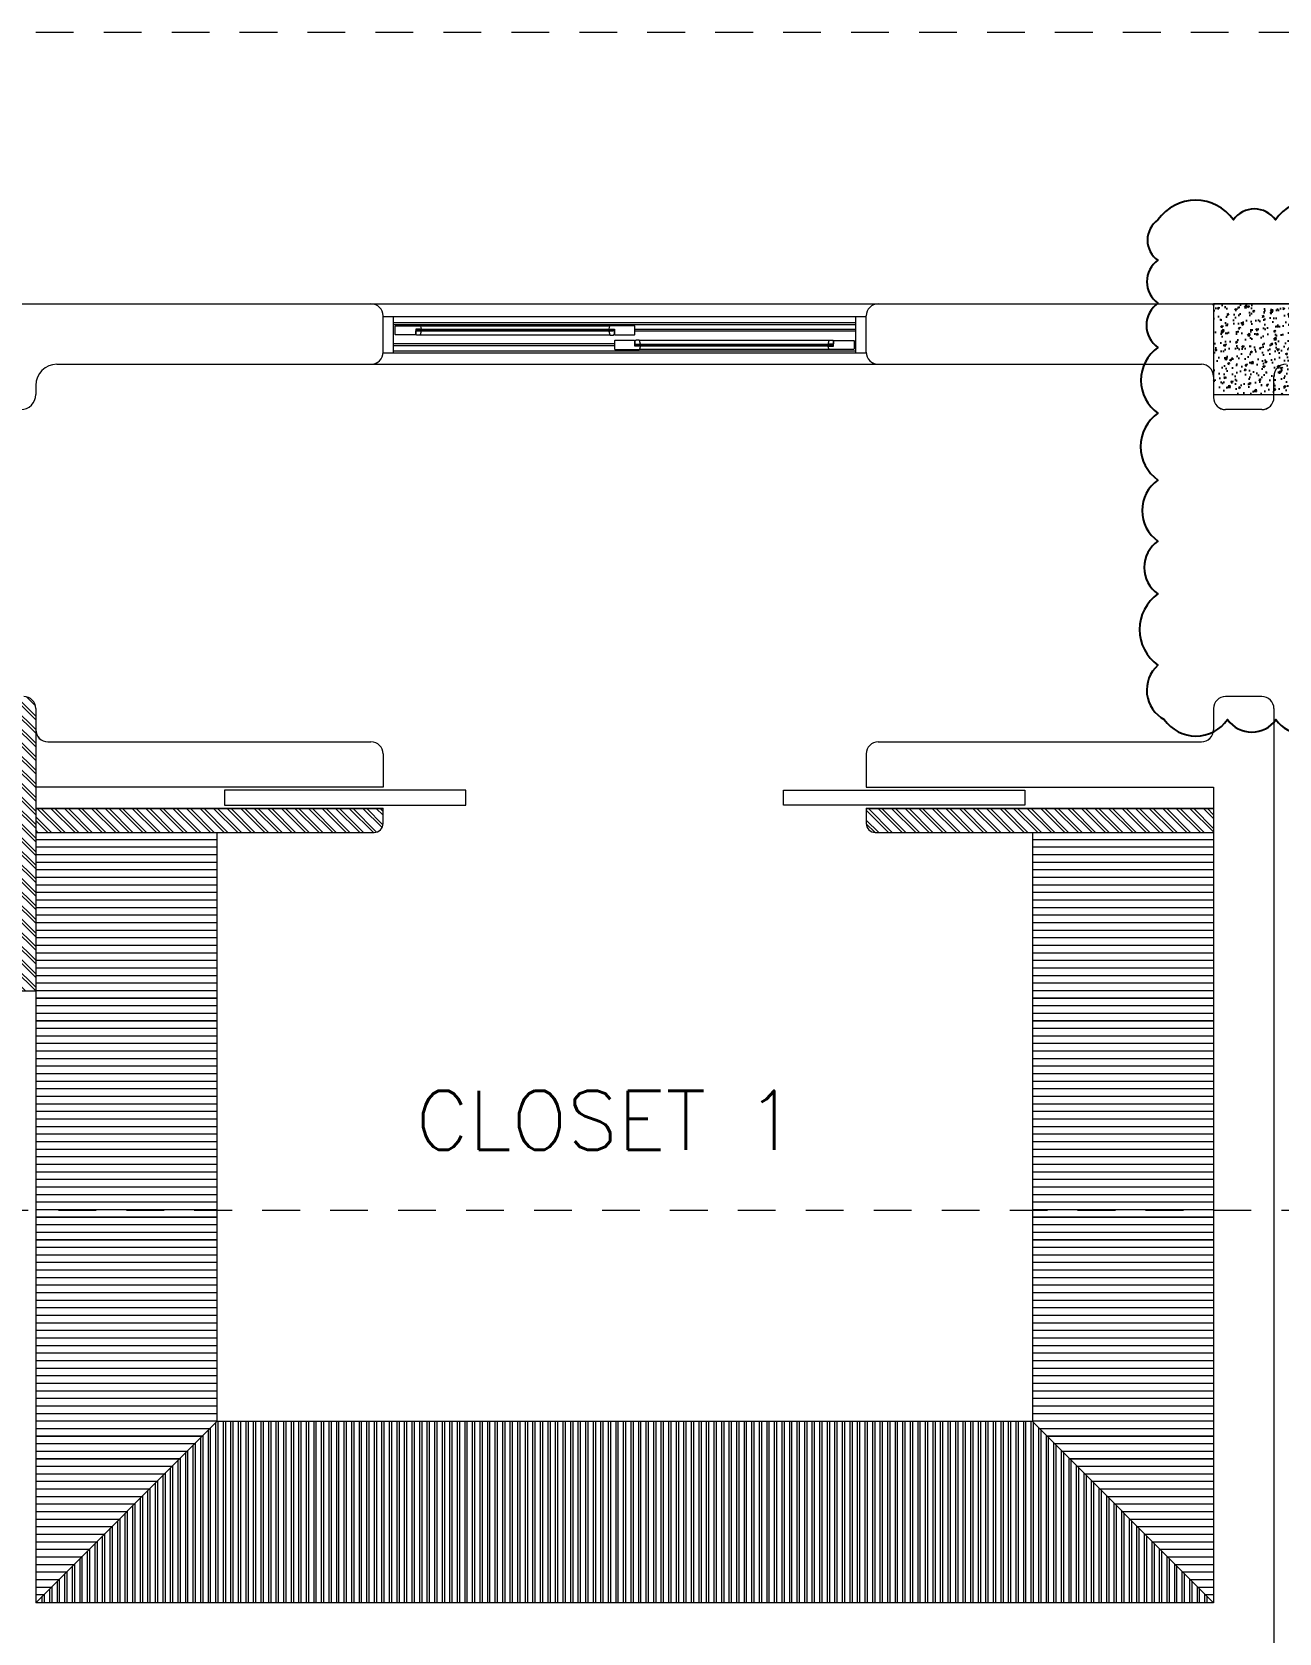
# Model space of a CAD drawing. Header units: metres. Extents: x -232 to 581, y 30 to 789.
# Drawn here: x 229.75 to 233.88, y 673.15 to 678.45 of the extents above; entities that cross this region are included whole.
import ezdxf

# ---------------------------------------------------------------- set-up
doc = ezdxf.new("R2010")
doc.units = ezdxf.units.M
doc.linetypes.add('HIDDEN2', pattern=[0.1875, 0.125, -0.0625])
for name, color, linetype, lineweight in [('A-DOOR', 35, 'Continuous', 5), ('A-WALL', 250, 'Continuous', 20), ('baños', 140, 'Continuous', 0), ('closets', 253, 'Continuous', 0), ('Columnas', 7, 'Continuous', 18), ('cristales', 131, 'Continuous', 0), ('PLF 01', 252, 'Continuous', 9), ('textos', 7, 'Continuous', 0)]:
    doc.layers.add(name, color=color, linetype=linetype, lineweight=lineweight)
doc.layers.add('HATCH', color=8, linetype='Continuous')
doc.layers.add('Techos 1', color=7, linetype='HIDDEN2', lineweight=9, true_color=0x42391a)
doc.styles.get("Standard").update_dxf_attribs({"font": 'arial.ttf'})

# ---------------------------------------------------------------- blocks, each defined once
blk = doc.blocks.new('21.11.2025 LN09 2DO NIVEL')
at = {"layer": 'closets', "true_color": 0x000000}
h = blk.add_hatch(dxfattribs=at)
h.set_pattern_fill('LINE', color=18, scale=0.2)
h.set_pattern_definition([(0, (-698.658317, 405.823536), (0, 0.025), [])])
h.paths.add_polyline_path([(272.3285, 158.4514), (271.7285, 158.4514), (271.7285, 157.2014), (272.3285, 157.2014)])
h.paths.add_polyline_path([(272.3285, 157.2014), (271.7285, 157.2014), (271.7285, 156.5014), (272.3285, 155.9014), (272.3285, 155.9714)])
h.paths.add_polyline_path([(269.0285, 157.2014), (268.4285, 157.2014), (268.4285, 155.9014), (269.0285, 156.5014)])
h.paths.add_polyline_path([(269.0285, 158.4514), (268.4285, 158.4514), (268.4285, 157.2014), (269.0285, 157.2014)])
h = blk.add_hatch(dxfattribs=at)
h.set_pattern_fill('LINE', color=18, scale=0.2, angle=90)
h.set_pattern_definition([(90, (-698.608317, 405.873536), (-0.025, 2e-18), [])])
h.paths.add_polyline_path([(271.7285, 156.5014), (269.0285, 156.5014), (268.4285, 155.9014), (272.2514, 155.9018), (272.3285, 155.9014)])
at = {"layer": 'PLF 01', "true_color": 0x000000}
h = blk.add_hatch(dxfattribs=at)
h.set_pattern_fill('LINE', color=18, scale=0.01, angle=-45)
h.set_pattern_definition([(315, (98.380968, 165.46316), (0.0224506403, 0.0224506403), [])])
edge = h.paths.add_edge_path()
edge.add_line((268.2285, 157.9264), (268.2985, 157.9264))
edge.add_line((268.2985, 157.9264), (268.2985, 158.9014))
edge.add_line((268.2985, 158.9014), (268.2685, 158.9014))
edge.add_arc((268.2685, 158.8614), 0.04, 90, 180)
edge.add_line((268.2285, 158.8614), (268.2285, 157.9264))
edge = h.paths.add_edge_path()
edge.add_arc((268.3885, 158.8614), 0.04, 360, 450)
edge.add_line((268.3885, 158.9014), (268.3585, 158.9014))
edge.add_line((268.3585, 158.9014), (268.3585, 157.9264))
edge.add_line((268.3585, 157.9264), (268.4285, 157.9264))
edge.add_line((268.4285, 157.9264), (268.4285, 158.8614))
h = blk.add_hatch(dxfattribs=at)
h.set_pattern_fill('LINE', color=18, scale=0.01, angle=-45)
h.set_pattern_definition([(315, (48.46669, 102.746153), (0.0224506403, 0.0224506403), [])])
edge = h.paths.add_edge_path()
edge.add_arc((269.5485, 158.4814), 0.03, 270, 360)
edge.add_line((269.5785, 158.4814), (269.5785, 158.5314))
edge.add_line((269.5785, 158.5314), (268.4285, 158.5314))
edge.add_line((268.4285, 158.5314), (268.4285, 158.4514))
edge.add_line((268.4285, 158.4514), (269.5485, 158.4514))
edge = h.paths.add_edge_path()
edge.add_line((272.3285, 158.4514), (272.3285, 158.5314))
edge.add_line((272.3285, 158.5314), (271.1785, 158.5314))
edge.add_line((271.1785, 158.5314), (271.1785, 158.4814))
edge.add_arc((271.2085, 158.4815), 0.03, 180.0427, 269.9573)
edge.add_line((271.2085, 158.4514), (272.3285, 158.4514))
at = {"layer": 'A-DOOR', "color": 18, "true_color": 0x000000}
for p, q in [((269.5285, 160.2014), (271.2185, 160.2014)), ((269.5785, 160.1597), (271.1785, 160.1597)), ((269.6125, 160.0397), (269.6125, 160.1597)), ((269.6125, 160.1397), (271.1445, 160.1397)), ((269.6125, 160.1337), (271.1445, 160.1337)), ((269.6185, 160.1272), (269.62, 160.1287)), ((269.6185, 160.1002), (269.6185, 160.1272)), ((269.62, 160.1287), (269.7006, 160.1287)), ((269.704, 160.1177), (269.6865, 160.1177)), ((269.6865, 160.1177), (269.6865, 160.1002)), ((269.6865, 160.1147), (269.6915, 160.1147)), ((269.6865, 160.1147), (269.6915, 160.1147)), ((269.6915, 160.1167), (269.6975, 160.1127)), ((269.6915, 160.1127), (269.6975, 160.1167)), ((269.7006, 160.1287), (269.7025, 160.1272)), ((269.7006, 160.1287), (270.3304, 160.1287)), ((269.7025, 160.1272), (269.7045, 160.1192)), ((269.7045, 160.1182), (269.704, 160.1177)), ((269.7045, 160.1192), (269.7045, 160.1182)), ((270.3285, 160.1272), (270.3265, 160.1192)), ((270.3265, 160.1192), (270.3265, 160.1182)), ((270.3265, 160.1182), (270.327, 160.1177)), ((270.327, 160.1177), (270.3445, 160.1177)), ((270.3304, 160.1287), (270.3285, 160.1272)), ((270.411, 160.1287), (270.3304, 160.1287)), ((270.3395, 160.1167), (270.3335, 160.1127)), ((270.3395, 160.1127), (270.3335, 160.1167)), ((270.3445, 160.1147), (270.3395, 160.1147)), ((270.3445, 160.1147), (270.3395, 160.1147)), ((270.3445, 160.1177), (270.3445, 160.1002)), ((270.4125, 160.1272), (270.411, 160.1287)), ((270.4125, 160.1002), (270.4125, 160.1272)), ((271.1445, 160.1167), (270.4125, 160.1167)), ((271.1445, 160.0397), (271.1445, 160.1597)), ((270.3445, 160.0687), (269.6125, 160.0687)), ((270.3445, 160.0627), (269.6125, 160.0627)), ((269.62, 160.0987), (269.6185, 160.1002)), ((269.685, 160.0987), (269.62, 160.0987)), ((269.6865, 160.1002), (269.685, 160.0987)), ((270.3313, 160.0977), (269.6997, 160.0977)), ((270.3445, 160.1002), (270.346, 160.0987)), ((270.346, 160.0807), (270.3445, 160.0792)), ((270.3445, 160.0792), (270.3445, 160.0522)), ((270.346, 160.0987), (270.411, 160.0987)), ((270.411, 160.0807), (270.346, 160.0807)), ((270.4125, 160.1002), (270.411, 160.0987)), ((270.4125, 160.0792), (270.411, 160.0807)), ((271.1445, 160.1107), (270.4125, 160.1107)), ((270.4125, 160.0617), (270.4125, 160.0792)), ((270.4125, 160.0647), (270.4175, 160.0647)), ((270.4125, 160.0647), (270.4175, 160.0647)), ((270.43, 160.0617), (270.4125, 160.0617)), ((270.4175, 160.0627), (270.4235, 160.0667)), ((270.4175, 160.0667), (270.4235, 160.0627)), ((270.4257, 160.0817), (271.0573, 160.0817)), ((270.4285, 160.0521), (270.4305, 160.0602)), ((270.4305, 160.0612), (270.43, 160.0617)), ((270.4305, 160.0602), (270.4305, 160.0612)), ((271.0525, 160.0612), (271.053, 160.0617)), ((271.0525, 160.0602), (271.0525, 160.0612)), ((271.0545, 160.0521), (271.0525, 160.0602)), ((271.053, 160.0617), (271.0705, 160.0617)), ((271.0655, 160.0627), (271.0595, 160.0667)), ((271.0655, 160.0667), (271.0595, 160.0627)), ((271.0705, 160.0647), (271.0655, 160.0647)), ((271.0705, 160.0647), (271.0655, 160.0647)), ((271.0705, 160.0792), (271.072, 160.0807)), ((271.0705, 160.0617), (271.0705, 160.0792)), ((271.072, 160.0807), (271.137, 160.0807)), ((271.137, 160.0807), (271.1385, 160.0792)), ((271.1385, 160.0792), (271.1385, 160.0522)), ((269.5785, 160.0397), (271.1785, 160.0397)), ((269.6125, 160.0457), (271.1445, 160.0457)), ((270.3445, 160.0522), (270.346, 160.0507)), ((270.346, 160.0507), (270.4266, 160.0507)), ((270.4266, 160.0507), (270.4285, 160.0521)), ((271.0564, 160.0507), (270.4266, 160.0507)), ((271.0564, 160.0507), (271.0545, 160.0521)), ((271.137, 160.0507), (271.0564, 160.0507)), ((271.1385, 160.0522), (271.137, 160.0507)), ((269.5385, 160.0014), (271.2185, 160.0014))]:
    blk.add_line(p, q, dxfattribs=at)
for points in [[(269.6865, 160.1147), (269.6915, 160.1147), (269.6915, 160.1147), (269.6865, 160.1147)], [(269.6915, 160.1167), (269.6975, 160.1167), (269.6975, 160.1127), (269.6915, 160.1127)], [(269.6915, 160.1127), (270.3395, 160.1127), (270.3395, 160.1167), (269.6915, 160.1167)], [(269.6915, 160.1167), (270.3395, 160.1167), (270.3395, 160.1127), (269.6915, 160.1127)], [(269.704, 160.1177), (269.692, 160.1177), (269.692, 160.1167), (269.704, 160.1167)], [(269.6975, 160.1167), (269.7025, 160.1167), (269.7025, 160.1127), (269.6975, 160.1127)], [(270.327, 160.1177), (270.339, 160.1177), (270.339, 160.1167), (270.327, 160.1167)], [(270.3335, 160.1167), (270.3285, 160.1167), (270.3285, 160.1127), (270.3335, 160.1127)], [(270.3395, 160.1167), (270.3335, 160.1167), (270.3335, 160.1127), (270.3395, 160.1127)], [(270.3445, 160.1147), (270.3395, 160.1147), (270.3395, 160.1147), (270.3445, 160.1147)], [(269.704, 160.1127), (269.692, 160.1127), (269.692, 160.1117), (269.704, 160.1117)], [(270.327, 160.1127), (270.339, 160.1127), (270.339, 160.1117), (270.327, 160.1117)], [(270.4125, 160.0647), (270.4175, 160.0647), (270.4175, 160.0647), (270.4125, 160.0647)], [(271.0655, 160.0667), (270.4175, 160.0667), (270.4175, 160.0627), (271.0655, 160.0627)], [(271.0655, 160.0627), (270.4175, 160.0627), (270.4175, 160.0667), (271.0655, 160.0667)], [(270.4175, 160.0627), (270.4235, 160.0627), (270.4235, 160.0667), (270.4175, 160.0667)], [(270.43, 160.0667), (270.418, 160.0667), (270.418, 160.0677), (270.43, 160.0677)], [(270.43, 160.0617), (270.418, 160.0617), (270.418, 160.0627), (270.43, 160.0627)], [(270.4235, 160.0627), (270.4285, 160.0627), (270.4285, 160.0667), (270.4235, 160.0667)], [(271.053, 160.0667), (271.065, 160.0667), (271.065, 160.0677), (271.053, 160.0677)], [(271.053, 160.0617), (271.065, 160.0617), (271.065, 160.0627), (271.053, 160.0627)], [(271.0595, 160.0627), (271.0545, 160.0627), (271.0545, 160.0667), (271.0595, 160.0667)], [(271.0655, 160.0627), (271.0595, 160.0627), (271.0595, 160.0667), (271.0655, 160.0667)], [(271.0705, 160.0647), (271.0655, 160.0647), (271.0655, 160.0647), (271.0705, 160.0647)], [(269.853, 158.5914), (269.053, 158.5914), (269.053, 158.5414), (269.853, 158.5414)], [(270.904, 158.5914), (271.704, 158.5914), (271.704, 158.5414), (270.904, 158.5414)]]:
    blk.add_lwpolyline(points, close=True, dxfattribs=at)
for points in [[(269.6887, 160.0992, 0.341999), (269.6867, 160.1007), (269.6865, 160.101), (269.6865, 160.1107), (269.6875, 160.1117), (269.7045, 160.1117), (269.7045, 160.1112), (269.7012, 160.0988, -0.339454), (269.6997, 160.0977), (269.6906, 160.0977, -0.341999)], [(270.3424, 160.0992, -0.341999), (270.3443, 160.1007), (270.3445, 160.101), (270.3445, 160.1107), (270.3435, 160.1117), (270.3265, 160.1117), (270.3265, 160.1112), (270.3298, 160.0988, 0.339454), (270.3313, 160.0977), (270.3404, 160.0977, 0.341999)], [(270.4147, 160.0802, -0.341999), (270.4127, 160.0787), (270.4125, 160.0783), (270.4125, 160.0687), (270.4135, 160.0677), (270.4305, 160.0677), (270.4305, 160.0682), (270.4272, 160.0806, 0.339454), (270.4257, 160.0817), (270.4166, 160.0817, 0.341999)], [(271.0684, 160.0802, 0.341999), (271.0703, 160.0787), (271.0705, 160.0783), (271.0705, 160.0687), (271.0695, 160.0677), (271.0525, 160.0677), (271.0525, 160.0682), (271.0558, 160.0806, -0.339454), (271.0573, 160.0817), (271.0664, 160.0817, -0.341999)]]:
    blk.add_lwpolyline(points, format="xyb", close=True, dxfattribs=at)
at = {"layer": 'A-WALL', "color": 18, "true_color": 0x000000}
for p, q in [((267.4685, 160.2014), (269.5385, 160.2014)), ((271.2185, 160.2014), (273.5135, 160.2014)), ((269.5785, 160.0414), (269.5785, 160.1614)), ((271.1785, 160.0414), (271.1785, 160.1614)), ((268.4985, 160.0014), (269.5385, 160.0014)), ((271.2185, 160.0014), (272.2885, 160.0014)), ((272.3285, 159.9614), (272.3285, 159.8914)), ((272.5285, 159.8914), (272.5285, 159.9614)), ((268.4285, 159.9314), (268.4285, 159.9014)), ((272.4885, 159.8514), (272.3685, 159.8514)), ((272.4885, 158.9014), (272.3685, 158.9014)), ((268.4285, 158.8614), (268.4285, 158.7914)), ((268.4285, 158.8514), (268.4285, 158.8214)), ((272.3285, 158.8614), (272.3285, 158.7914)), ((272.5285, 158.8614), (272.5285, 155.5414)), ((268.4285, 158.8171), (268.4285, 155.9014)), ((268.4685, 158.7514), (269.5385, 158.7514)), ((271.2185, 158.7514), (272.2885, 158.7514)), ((269.5785, 158.7114), (269.5785, 158.6014)), ((271.1785, 158.7114), (271.1785, 158.6014)), ((269.5785, 158.6014), (268.4285, 158.6014)), ((271.1785, 158.6014), (272.3285, 158.6014)), ((272.3285, 158.6014), (272.3285, 155.9014)), ((268.4285, 158.5314), (269.5785, 158.5314)), ((269.5785, 158.4814), (269.5785, 158.5314)), ((271.1785, 158.5314), (272.3285, 158.5314)), ((271.1785, 158.5314), (271.1785, 158.4814)), ((268.4285, 158.4514), (269.5485, 158.4514)), ((271.2085, 158.4514), (272.3285, 158.4514)), ((268.4285, 157.9264), (268.2285, 157.9264)), ((272.3285, 155.9014), (268.4285, 155.9014))]:
    blk.add_line(p, q, dxfattribs=at)
for centre, radius, start, end in [((269.5385, 160.1614), 0.04, 360, 89.9998), ((271.2185, 160.1614), 0.04, 90, 180), ((269.5385, 160.0414), 0.04, 270, 360), ((271.2185, 160.0414), 0.04, 180, 270), ((268.4985, 159.9314), 0.07, 90, 180), ((272.2885, 159.9614), 0.04, 360, 90), ((272.5685, 159.9614), 0.04, 90, 180), ((268.3785, 159.9014), 0.05, 270, 0), ((272.3685, 159.8914), 0.04, 180, 270), ((272.4885, 159.8914), 0.04, 270, 360), ((268.3885, 158.8614), 0.04, 0, 90), ((272.3685, 158.8614), 0.04, 90, 180), ((272.4885, 158.8614), 0.04, 0, 90), ((268.4685, 158.7914), 0.04, 180, 270), ((272.2885, 158.7914), 0.04, 270, 0), ((269.5385, 158.7114), 0.04, 0, 90), ((271.2185, 158.7114), 0.04, 90, 180), ((269.5485, 158.4814), 0.03, 270, 0), ((271.2085, 158.4814), 0.03, 180, 270)]:
    blk.add_arc(centre, radius, start, end, dxfattribs=at)
at = {"layer": 'closets', "color": 18, "true_color": 0x000000}
for p, q in [((269.0285, 158.4514), (269.0285, 156.5014)), ((271.7285, 158.4514), (271.7285, 156.5014)), ((269.0285, 156.5014), (268.4285, 155.9014)), ((271.7285, 156.5014), (269.0285, 156.5014)), ((271.7285, 156.5014), (272.3285, 155.9014))]:
    blk.add_line(p, q, dxfattribs=at)
at = {"layer": 'cristales', "color": 18, "true_color": 0x000000, "const_width": 0.004}
for points in [[(269.7025, 160.1147), (270.3285, 160.1147)], [(271.0545, 160.0647), (270.4285, 160.0647)]]:
    blk.add_lwpolyline(points, dxfattribs=at)
at = {"layer": 'Techos 1', "color": 18, "true_color": 0x000000}
for p, q in [((255.8285, 161.1014), (283.8785, 161.1014)), ((259.7285, 157.2014), (274.4785, 157.2014))]:
    blk.add_line(p, q, dxfattribs=at)
at = {"layer": 'baños', "color": 18, "linetype": 'Continuous', "true_color": 0x000000, "flags": 8}
for tag, p in [('TRADENAME', (265.5139, 159.7825, 0)), ('MODELNUMBER', (265.5139, 159.7825, 0)), ('PRODUCT', (265.5139, 159.7825, 0)), ('MATERIAL', (265.5139, 159.7824, 0)), ('MODELNUMBER', (266.6886, 159.7825, 0)), ('PRODUCT', (266.6886, 159.7825, 0)), ('TRADENAME', (266.6886, 159.7825, 0)), ('MATERIAL', (266.6886, 159.7824, 0))]:
    blk.add_attdef(tag, p, '', height=0.0000254, rotation=180.0001, dxfattribs=at)
at = {"layer": 'textos', "color": 18, "true_color": 0x000000, "insert": (269.6867, 157.4013), "char_height": 0.195, "width": 3.404877, "attachment_point": 7}
blk.add_mtext('{\\Fromans|c0;CLOSET 1}', dxfattribs=at)
blk = doc.blocks.new('A$C89702949')
at = {"layer": 'HATCH'}
h = blk.add_hatch(dxfattribs=at)
h.set_pattern_fill('AR-CONC', color=256, scale=0.00032)
h.set_pattern_definition([(50, (114.33107, 55.238796), (0.058299094, -0.005100507), [0.006096, -0.067056]), (355, (114.33107, 55.238796), (-0.011277895, 0.06113819), [0.0048768, -0.053644987]), (100.451445, (114.33593, 55.23837), (0.0470212, 0.05603768), [0.005180803, -0.056988878]), (46.1842, (114.33107, 55.25505), (0.086745293, -0.013453545), [0.009144, -0.100584]), (96.63556, (114.3383, 55.25393), (0.07596932, 0.07917636), [0.00777121, -0.085483395]), (351.18415, (114.33107, 55.25505), (0.07596932, 0.07917636), [0.00731519, -0.080467114]), (21, (114.3392, 55.25099), (0.048516605, -0.032724863), [0.006096, -0.067056]), (326, (114.3392, 55.25099), (0.01977665, 0.05894015), [0.0048768, -0.0536448]), (71.451445, (114.34324, 55.24826), (0.068293254, 0.026215286), [0.005180803, -0.05698878]), (37.5, (114.331071, 55.238796), (0.000988353, 0.0270576124), [0, -0.05299456, 0, -0.0544576, 0, -0.053848]), (7.5, (114.33107, 55.238796), (0.021382292, 0.032057784), [0, -0.03104896, 0, -0.05177536, 0, -0.0205232]), (327.5, (114.312946, 55.238796), (0.0433889905, -0.001833198), [0, -0.02032, 0, -0.0633984, 0, -0.0841248]), (317.5, (114.304818, 55.238796), (0.047401338, 0.008136477), [0, -0.026416, 0, -0.04210304, 0, -0.0597408])])
h.paths.add_polyline_path([(15.3, 19.9891), (15.3, 19.6891), (16.1, 19.6891), (16.1, 19.9891)])
at = {"layer": 'Columnas'}
blk.add_lwpolyline([(15.3, 19.9891), (15.3, 19.6891), (16.1, 19.6891), (16.1, 19.9891)], close=True, dxfattribs=at)
blk = doc.blocks.new('20.03.2026 LN 09 SEGUNDO NIVEL ARQ')
at = {"layer": 'closets'}
h = blk.add_hatch(dxfattribs=at)
h.set_pattern_fill('LINE', color=5, scale=0.2)
h.set_pattern_definition([(0, (-880.390902, 203.123477), (0, 0.025), [])])
h.paths.add_polyline_path([(90.5959, -44.2486), (89.9959, -44.2486), (89.9959, -45.4986), (90.5959, -45.4986)])
h.paths.add_polyline_path([(90.5959, -45.4986), (89.9959, -45.4986), (89.9959, -46.1986), (90.5959, -46.7986), (90.5959, -46.7286)])
h.paths.add_polyline_path([(87.2959, -45.4986), (86.6959, -45.4986), (86.6959, -46.7986), (87.2959, -46.1986)])
h.paths.add_polyline_path([(87.2959, -44.2486), (86.6959, -44.2486), (86.6959, -45.4986), (87.2959, -45.4986)])
h = blk.add_hatch(dxfattribs=at)
h.set_pattern_fill('LINE', color=5, scale=0.2, angle=90)
h.set_pattern_definition([(90, (-880.340902, 203.173477), (-0.025, 2e-18), [])])
h.paths.add_polyline_path([(89.9959, -46.1986), (87.2959, -46.1986), (86.6959, -46.7986), (90.5188, -46.7983), (90.5959, -46.7986)])
at = {"layer": 'PLF 01'}
h = blk.add_hatch(dxfattribs=at)
h.set_pattern_fill('LINE', color=5, scale=0.01, angle=-45)
h.set_pattern_definition([(315, (-83.351617, -37.2369), (0.0224506403, 0.0224506403), [])])
edge = h.paths.add_edge_path()
edge.add_line((86.4959, -44.7736), (86.5659, -44.7736))
edge.add_line((86.5659, -44.7736), (86.5659, -43.7986))
edge.add_line((86.5659, -43.7986), (86.5359, -43.7986))
edge.add_arc((86.5359, -43.8386), 0.04, 90, 180)
edge.add_line((86.4959, -43.8386), (86.4959, -44.7736))
edge = h.paths.add_edge_path()
edge.add_arc((86.6559, -43.8386), 0.04, 360, 450)
edge.add_line((86.6559, -43.7986), (86.6259, -43.7986))
edge.add_line((86.6259, -43.7986), (86.6259, -44.7736))
edge.add_line((86.6259, -44.7736), (86.6959, -44.7736))
edge.add_line((86.6959, -44.7736), (86.6959, -43.8386))
h = blk.add_hatch(dxfattribs=at)
h.set_pattern_fill('LINE', color=5, scale=0.01, angle=-45)
h.set_pattern_definition([(315, (-133.265895, -99.953906), (0.0224506403, 0.0224506403), [])])
edge = h.paths.add_edge_path()
edge.add_arc((87.8159, -44.2186), 0.03, 270, 360)
edge.add_line((87.8459, -44.2186), (87.8459, -44.1686))
edge.add_line((87.8459, -44.1686), (86.6959, -44.1686))
edge.add_line((86.6959, -44.1686), (86.6959, -44.2486))
edge.add_line((86.6959, -44.2486), (87.8159, -44.2486))
edge = h.paths.add_edge_path()
edge.add_line((90.5959, -44.2486), (90.5959, -44.1686))
edge.add_line((90.5959, -44.1686), (89.4459, -44.1686))
edge.add_line((89.4459, -44.1686), (89.4459, -44.2186))
edge.add_arc((89.476, -44.2186), 0.03, 180.0427, 269.9573)
edge.add_line((89.4759, -44.2486), (90.5959, -44.2486))
at = {"layer": 'A-DOOR', "color": 5}
for p, q in [((87.7959, -42.4986), (89.4859, -42.4986)), ((87.8459, -42.5404), (89.4459, -42.5404)), ((87.8799, -42.6604), (87.8799, -42.5404)), ((89.4119, -42.6604), (89.4119, -42.5404)), ((87.8799, -42.5604), (89.4119, -42.5604)), ((87.8799, -42.5664), (89.4119, -42.5664)), ((87.8859, -42.5729), (87.8874, -42.5714)), ((87.8859, -42.5999), (87.8859, -42.5729)), ((87.8874, -42.6014), (87.8859, -42.5999)), ((87.8874, -42.5714), (87.9681, -42.5714)), ((87.9524, -42.6014), (87.8874, -42.6014)), ((87.9539, -42.5999), (87.9524, -42.6014)), ((87.9714, -42.5824), (87.9539, -42.5824)), ((87.9539, -42.5824), (87.9539, -42.5999)), ((87.9539, -42.5854), (87.9589, -42.5854)), ((87.9539, -42.5854), (87.9589, -42.5854)), ((87.9589, -42.5834), (87.9649, -42.5874)), ((87.9589, -42.5874), (87.9649, -42.5834)), ((88.5987, -42.6024), (87.9672, -42.6024)), ((87.9681, -42.5714), (87.9699, -42.5729)), ((87.9681, -42.5714), (88.5978, -42.5714)), ((87.9699, -42.5729), (87.9719, -42.5809)), ((87.9719, -42.5819), (87.9714, -42.5824)), ((87.9719, -42.5809), (87.9719, -42.5819)), ((88.5959, -42.5729), (88.5939, -42.5809)), ((88.5939, -42.5809), (88.5939, -42.5819)), ((88.5939, -42.5819), (88.5944, -42.5824)), ((88.5944, -42.5824), (88.6119, -42.5824)), ((88.5978, -42.5714), (88.5959, -42.5729)), ((88.6784, -42.5714), (88.5978, -42.5714)), ((88.6069, -42.5834), (88.6009, -42.5874)), ((88.6069, -42.5874), (88.6009, -42.5834)), ((88.6119, -42.5854), (88.6069, -42.5854)), ((88.6119, -42.5854), (88.6069, -42.5854)), ((88.6119, -42.5824), (88.6119, -42.5999)), ((88.6119, -42.5999), (88.6134, -42.6014)), ((88.6134, -42.6014), (88.6784, -42.6014)), ((88.6799, -42.5729), (88.6784, -42.5714)), ((88.6799, -42.5999), (88.6784, -42.6014)), ((88.6799, -42.5999), (88.6799, -42.5729)), ((89.4119, -42.5834), (88.6799, -42.5834)), ((89.4119, -42.5894), (88.6799, -42.5894)), ((87.8459, -42.6604), (89.4459, -42.6604)), ((88.6119, -42.6314), (87.8799, -42.6314)), ((88.6119, -42.6374), (87.8799, -42.6374)), ((87.8799, -42.6544), (89.4119, -42.6544)), ((88.6134, -42.6194), (88.6119, -42.6209)), ((88.6119, -42.6209), (88.6119, -42.6479)), ((88.6119, -42.6479), (88.6134, -42.6494)), ((88.6784, -42.6194), (88.6134, -42.6194)), ((88.6134, -42.6494), (88.6941, -42.6494)), ((88.6799, -42.6209), (88.6784, -42.6194)), ((88.6799, -42.6384), (88.6799, -42.6209)), ((88.6799, -42.6354), (88.6849, -42.6354)), ((88.6799, -42.6354), (88.6849, -42.6354)), ((88.6974, -42.6384), (88.6799, -42.6384)), ((88.6849, -42.6374), (88.6909, -42.6334)), ((88.6849, -42.6334), (88.6909, -42.6374)), ((88.6932, -42.6184), (89.3247, -42.6184)), ((88.6941, -42.6494), (88.6959, -42.6479)), ((89.3238, -42.6494), (88.6941, -42.6494)), ((88.6959, -42.6479), (88.6979, -42.6399)), ((88.6979, -42.6389), (88.6974, -42.6384)), ((88.6979, -42.6399), (88.6979, -42.6389)), ((89.3199, -42.6389), (89.3204, -42.6384)), ((89.3199, -42.6399), (89.3199, -42.6389)), ((89.3219, -42.6479), (89.3199, -42.6399)), ((89.3204, -42.6384), (89.3379, -42.6384)), ((89.3238, -42.6494), (89.3219, -42.6479)), ((89.4044, -42.6494), (89.3238, -42.6494)), ((89.3329, -42.6374), (89.3269, -42.6334)), ((89.3329, -42.6334), (89.3269, -42.6374)), ((89.3379, -42.6354), (89.3329, -42.6354)), ((89.3379, -42.6354), (89.3329, -42.6354)), ((89.3379, -42.6209), (89.3394, -42.6194)), ((89.3379, -42.6384), (89.3379, -42.6209)), ((89.3394, -42.6194), (89.4044, -42.6194)), ((89.4044, -42.6194), (89.4059, -42.6209)), ((89.4059, -42.6479), (89.4044, -42.6494)), ((89.4059, -42.6209), (89.4059, -42.6479)), ((87.8059, -42.6986), (89.4859, -42.6986))]:
    blk.add_line(p, q, dxfattribs=at)
for points in [[(87.9539, -42.5854), (87.9589, -42.5854), (87.9589, -42.5854), (87.9539, -42.5854)], [(87.9589, -42.5834), (87.9649, -42.5834), (87.9649, -42.5874), (87.9589, -42.5874)], [(87.9589, -42.5874), (88.6069, -42.5874), (88.6069, -42.5834), (87.9589, -42.5834)], [(87.9589, -42.5834), (88.6069, -42.5834), (88.6069, -42.5874), (87.9589, -42.5874)], [(87.9714, -42.5824), (87.9594, -42.5824), (87.9594, -42.5834), (87.9714, -42.5834)], [(87.9714, -42.5874), (87.9594, -42.5874), (87.9594, -42.5884), (87.9714, -42.5884)], [(87.9649, -42.5834), (87.9699, -42.5834), (87.9699, -42.5874), (87.9649, -42.5874)], [(88.5944, -42.5824), (88.6064, -42.5824), (88.6064, -42.5834), (88.5944, -42.5834)], [(88.5944, -42.5874), (88.6064, -42.5874), (88.6064, -42.5884), (88.5944, -42.5884)], [(88.6009, -42.5834), (88.5959, -42.5834), (88.5959, -42.5874), (88.6009, -42.5874)], [(88.6069, -42.5834), (88.6009, -42.5834), (88.6009, -42.5874), (88.6069, -42.5874)], [(88.6119, -42.5854), (88.6069, -42.5854), (88.6069, -42.5854), (88.6119, -42.5854)], [(88.6799, -42.6354), (88.6849, -42.6354), (88.6849, -42.6354), (88.6799, -42.6354)], [(89.3329, -42.6334), (88.6849, -42.6334), (88.6849, -42.6374), (89.3329, -42.6374)], [(89.3329, -42.6374), (88.6849, -42.6374), (88.6849, -42.6334), (89.3329, -42.6334)], [(88.6849, -42.6374), (88.6909, -42.6374), (88.6909, -42.6334), (88.6849, -42.6334)], [(88.6974, -42.6334), (88.6854, -42.6334), (88.6854, -42.6324), (88.6974, -42.6324)], [(88.6974, -42.6384), (88.6854, -42.6384), (88.6854, -42.6374), (88.6974, -42.6374)], [(88.6909, -42.6374), (88.6959, -42.6374), (88.6959, -42.6334), (88.6909, -42.6334)], [(89.3204, -42.6334), (89.3324, -42.6334), (89.3324, -42.6324), (89.3204, -42.6324)], [(89.3204, -42.6384), (89.3324, -42.6384), (89.3324, -42.6374), (89.3204, -42.6374)], [(89.3269, -42.6374), (89.3219, -42.6374), (89.3219, -42.6334), (89.3269, -42.6334)], [(89.3329, -42.6374), (89.3269, -42.6374), (89.3269, -42.6334), (89.3329, -42.6334)], [(89.3379, -42.6354), (89.3329, -42.6354), (89.3329, -42.6354), (89.3379, -42.6354)], [(88.1204, -44.1086), (87.3204, -44.1086), (87.3204, -44.1586), (88.1204, -44.1586)], [(89.1715, -44.1086), (89.9715, -44.1086), (89.9715, -44.1586), (89.1715, -44.1586)]]:
    blk.add_lwpolyline(points, close=True, dxfattribs=at)
for points in [[(87.9561, -42.6009, 0.341999), (87.9541, -42.5994), (87.9539, -42.5991), (87.9539, -42.5894), (87.9549, -42.5884), (87.9719, -42.5884), (87.9719, -42.5889), (87.9686, -42.6013, -0.339454), (87.9672, -42.6024), (87.958, -42.6024, -0.341999)], [(88.6098, -42.6009, -0.341999), (88.6117, -42.5994), (88.6119, -42.5991), (88.6119, -42.5894), (88.6109, -42.5884), (88.5939, -42.5884), (88.5939, -42.5889), (88.5972, -42.6013, 0.339454), (88.5987, -42.6024), (88.6078, -42.6024, 0.341999)], [(88.6821, -42.6199, -0.341999), (88.6801, -42.6214), (88.6799, -42.6217), (88.6799, -42.6314), (88.6809, -42.6324), (88.6979, -42.6324), (88.6979, -42.6319), (88.6946, -42.6195, 0.339454), (88.6932, -42.6184), (88.684, -42.6184, 0.341999)], [(89.3358, -42.6199, 0.341999), (89.3377, -42.6214), (89.3379, -42.6217), (89.3379, -42.6314), (89.3369, -42.6324), (89.3199, -42.6324), (89.3199, -42.6319), (89.3232, -42.6195, -0.339454), (89.3247, -42.6184), (89.3338, -42.6184, -0.341999)]]:
    blk.add_lwpolyline(points, format="xyb", close=True, dxfattribs=at)
at = {"layer": 'A-WALL', "color": 5}
for p, q in [((85.736, -42.4986), (87.8059, -42.4986)), ((89.4859, -42.4986), (91.7809, -42.4986)), ((87.8459, -42.6586), (87.8459, -42.5386)), ((89.4459, -42.6586), (89.4459, -42.5386)), ((86.7659, -42.6986), (87.8059, -42.6986)), ((89.4859, -42.6986), (90.5559, -42.6986)), ((86.6959, -42.7686), (86.6959, -42.7986)), ((90.5959, -42.7386), (90.5959, -42.8086)), ((90.7959, -42.8086), (90.7959, -42.7986)), ((90.7559, -42.8486), (90.6359, -42.8486)), ((90.7559, -43.7986), (90.6359, -43.7986)), ((86.6959, -43.8386), (86.6959, -43.9086)), ((86.6959, -43.8486), (86.6959, -43.8786)), ((86.6959, -43.883), (86.6959, -46.7986)), ((90.5959, -43.8386), (90.5959, -43.9086)), ((90.7959, -43.8386), (90.7959, -47.1086)), ((86.7359, -43.9486), (87.8059, -43.9486)), ((87.8459, -43.9886), (87.8459, -44.0986)), ((89.4459, -43.9886), (89.4459, -44.0986)), ((89.4859, -43.9486), (90.5559, -43.9486)), ((87.8459, -44.0986), (86.6959, -44.0986)), ((89.4459, -44.0986), (90.5959, -44.0986)), ((90.5959, -44.0986), (90.5959, -46.7986)), ((86.6959, -44.1686), (87.8459, -44.1686)), ((87.8459, -44.2186), (87.8459, -44.1686)), ((89.4459, -44.1686), (90.5959, -44.1686)), ((89.4459, -44.1686), (89.4459, -44.2186)), ((86.6959, -44.2486), (87.8159, -44.2486)), ((89.4759, -44.2486), (90.5959, -44.2486)), ((86.6959, -44.7736), (86.4959, -44.7736)), ((90.5959, -46.7986), (86.6959, -46.7986))]:
    blk.add_line(p, q, dxfattribs=at)
for centre, radius, start, end in [((87.8059, -42.5386), 0.04, 360, 89.9998), ((89.4859, -42.5386), 0.04, 90, 180), ((87.8059, -42.6586), 0.04, 270, 360), ((89.4859, -42.6586), 0.04, 180, 270), ((86.7659, -42.7686), 0.07, 90, 180), ((90.5559, -42.7386), 0.04, 360, 90), ((86.6459, -42.7986), 0.05, 270, 0), ((90.6359, -42.8086), 0.04, 180, 270), ((90.7559, -42.8086), 0.04, 270, 360), ((86.6559, -43.8386), 0.04, 0, 90), ((90.6359, -43.8386), 0.04, 90, 180), ((90.7559, -43.8386), 0.04, 0, 90), ((86.7359, -43.9086), 0.04, 180, 270), ((90.5559, -43.9086), 0.04, 270, 0), ((87.8059, -43.9886), 0.04, 0, 90), ((89.4859, -43.9886), 0.04, 90, 180), ((87.8159, -44.2186), 0.03, 270, 0), ((89.4759, -44.2186), 0.03, 180, 270)]:
    blk.add_arc(centre, radius, start, end, dxfattribs=at)
at = {"layer": 'closets', "color": 5}
for p, q in [((87.2959, -44.2486), (87.2959, -46.1986)), ((89.9959, -44.2486), (89.9959, -46.1986)), ((87.2959, -46.1986), (86.6959, -46.7986)), ((89.9959, -46.1986), (87.2959, -46.1986)), ((89.9959, -46.1986), (90.5959, -46.7986))]:
    blk.add_line(p, q, dxfattribs=at)
at = {"layer": 'cristales', "color": 5, "const_width": 0.004}
for points in [[(87.9699, -42.5854), (88.5959, -42.5854)], [(89.3219, -42.6354), (88.6959, -42.6354)]]:
    blk.add_lwpolyline(points, dxfattribs=at)
at = {"layer": 'Techos 1', "color": 5}
for p, q in [((74.0959, -41.5986), (102.1459, -41.5986)), ((77.9959, -45.4986), (92.7459, -45.4986))]:
    blk.add_line(p, q, dxfattribs=at)
at = {"color": 5}
blk.add_blockref('A$C89702949', (75.2959, -62.4877), dxfattribs=at)
at = {"layer": 'baños', "color": 5, "linetype": 'Continuous', "flags": 8}
for tag, p in [('MODELNUMBER', (83.7813, -42.9175, 0)), ('MATERIAL', (83.7813, -42.9176, 0)), ('PRODUCT', (83.7813, -42.9176, 0)), ('TRADENAME', (83.7813, -42.9176, 0)), ('MODELNUMBER', (84.956, -42.9175, 0)), ('TRADENAME', (84.956, -42.9176, 0)), ('MATERIAL', (84.956, -42.9176, 0)), ('PRODUCT', (84.956, -42.9176, 0))]:
    blk.add_attdef(tag, p, '', height=0.0000254, rotation=180.0001, dxfattribs=at)
at = {"layer": 'baños', "color": 5, "linetype": 'Continuous'}
for tag, p, rotation in [('TRADENAME', (85.8912, -56.9933), 180.0001), ('MODELNUMBER', (85.8912, -56.9934), 180.0001), ('MATERIAL', (85.8914, -56.9932), 180.0001), ('PRODUCT', (85.8914, -56.9933), 180.0001), ('MODELNUMBER', (86.6008, -56.9934), 179.9999), ('MATERIAL', (86.6008, -56.9932), 179.9999), ('PRODUCT', (86.6008, -56.9933), 179.9999), ('TRADENAME', (86.6008, -56.9933), 179.9999)]:
    blk.add_attdef(tag, p, '', height=0.0000254, rotation=rotation, dxfattribs=at)
at = {"layer": 'textos', "color": 5, "insert": (87.9541, -45.2988), "char_height": 0.195, "width": 3.404877, "attachment_point": 7}
blk.add_mtext('{\\Fromans|c0;CLOSET 1}', dxfattribs=at)

msp = doc.modelspace()

# ---------------------------------------------------------------- linework, layer by layer
at = {"color": 6}
msp.add_lwpolyline([(234.1187, 677.8244, 0.520567), (233.8678, 677.8244, 0.520567), (233.7284, 677.8244, 0.520567), (233.4787, 677.8244, 0.520567), (233.4787, 677.6907, 0.520567), (233.4787, 677.5491, 0.520567), (233.4787, 677.402, 0.520567), (233.4787, 677.1844, 0.520567), (233.4787, 676.9633, 0.520567), (233.4787, 676.761, 0.520567), (233.4787, 676.5861, 0.520567), (233.4787, 676.3504, 0.520567), (233.4997, 676.1703, 0.520567), (233.7092, 676.1703, 0.520567), (233.8695, 676.1703, 0.520567), (234.0465, 676.1703, 0.520567)], format="xyb", dxfattribs=at)

# ---------------------------------------------------------------- block references
at = {"color": 1}
for name, p in [('20.03.2026 LN 09 SEGUNDO NIVEL ARQ', (143.0668, 720.0451)), ('21.11.2025 LN09 2DO NIVEL', (-38.6658, 517.345))]:
    msp.add_blockref(name, p, dxfattribs=at)

doc.saveas('drawing.dxf')
